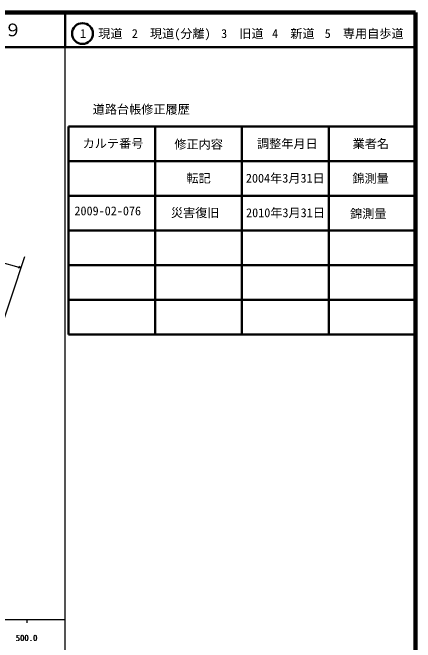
# Model space of a CAD drawing. Units: millimetres, scale not verified. Extents: x 40000 to 680000, y 20000 to 380000.
# Drawn here: x 563889 to 680000, y 198357 to 380000 of the extents above; entities that cross this region are included whole.
import ezdxf
from ezdxf.enums import TextEntityAlignment as Align

# ---------------------------------------------------------------- set-up
doc = ezdxf.new("R2010")
doc.units = ezdxf.units.MM
doc.header["$LTSCALE"] = 1000
for name, color, linetype, lineweight in [('M-BGD', 7, 'Continuous', 25), ('M-TTL', 2, 'Continuous', 140), ('M-TTL-BAND', 7, 'Continuous', 25), ('M-TTL-FRAM', 2, 'Continuous', 50), ('M-TTL-LINE', 7, 'Continuous', 50)]:
    doc.layers.add(name, color=color, linetype=linetype, lineweight=lineweight)
doc.layers.add('M-TTL-TXT', color=7, linetype='Continuous')
doc.styles.add('ＭＳ ゴシック', font='')
doc.styles.get('ＭＳ ゴシック').set_extended_font_data('MS Gothic')

msp = doc.modelspace()

# ---------------------------------------------------------------- linework, layer by layer
at = {"layer": 'M-BGD'}
for p, q in [((502581, 324507), (566313, 306421)), ((554240, 269972), (567374, 309624))]:
    msp.add_line(p, q, dxfattribs=at)
msp.add_lwpolyline([(565650, 306833), (566313, 306421), (565533, 306420)], dxfattribs=at)
at = {"layer": 'M-TTL'}
for p, q in [((680000, 380000), (40000, 380000)), ((680000, 20000), (680000, 380000))]:
    msp.add_line(p, q, dxfattribs=at)
at = {"layer": 'M-TTL-BAND'}
for p, q in [((579000, 20000), (579000, 370000)), ((40000, 205000), (579000, 205000)), ((568000, 205000), (568000, 204000))]:
    msp.add_line(p, q, dxfattribs=at)
at = {"layer": 'M-TTL-FRAM'}
for p, q in [((580000, 347197), (580000, 287197)), ((580000, 347197), (680000, 347197)), ((580000, 287197), (680000, 287197))]:
    msp.add_line(p, q, dxfattribs=at)
at = {"layer": 'M-TTL-LINE'}
for p, q in [((579000, 380000), (579000, 370000)), ((40000, 370000), (680000, 370000)), ((605000, 347197), (605000, 287197)), ((630000, 347197), (630000, 287197)), ((655000, 347197), (655000, 287197)), ((580000, 337197), (680000, 337197)), ((580000, 327197), (680000, 327197)), ((580000, 317197), (680000, 317197)), ((580000, 307197), (680000, 307197)), ((580000, 297197), (680000, 297197))]:
    msp.add_line(p, q, dxfattribs=at)
msp.add_circle((584031, 373958), 3000, dxfattribs=at)

# ---------------------------------------------------------------- texts
at = {"layer": 'M-TTL-BAND', "style": 'ＭＳ ゴシック'}
for p in [(567844, 198195), (568000, 198195)]:
    msp.add_text('500.0', height=1833, dxfattribs=at).set_placement(p, align=Align.BOTTOM_CENTER)
at = {"layer": 'M-TTL-TXT', "style": 'ＭＳ ゴシック'}
for s, height, p in [('３９', 3666, (561497, 375000)), ('1\u3000現道', 2566, (589448, 373958)), ('2\u3000現道(分離)', 2566, (609619, 373958)), ('3\u3000旧道', 2566, (630121, 373958)), ('4\u3000新道', 2566, (644824, 373958)), ('5\u3000専用自歩道', 2566, (665228, 373958)), ('道路台帳修正履歴', 2566, (600968, 352113)), ('カルテ番号', 2566, (592839, 342277)), ('修正内容', 2566, (617509, 342023)), ('調整年月日', 2566, (643089, 342197)), ('業者名', 2566, (667134, 342197)), ('転記', 2566, (617500, 332245)), ('2004年3月31日', 2566, (642500, 332245)), ('錦測量', 2566, (667077, 332189)), ('2009-02-076', 2566, (591312, 322816)), ('災害復旧', 2566, (616525, 322274)), ('2010年3月31日', 2566, (642551, 322274)), ('錦測量', 2566, (666408, 322003))]:
    msp.add_text(s, height=height, dxfattribs=at).set_placement(p, align=Align.MIDDLE_CENTER)

doc.saveas('drawing.dxf')
